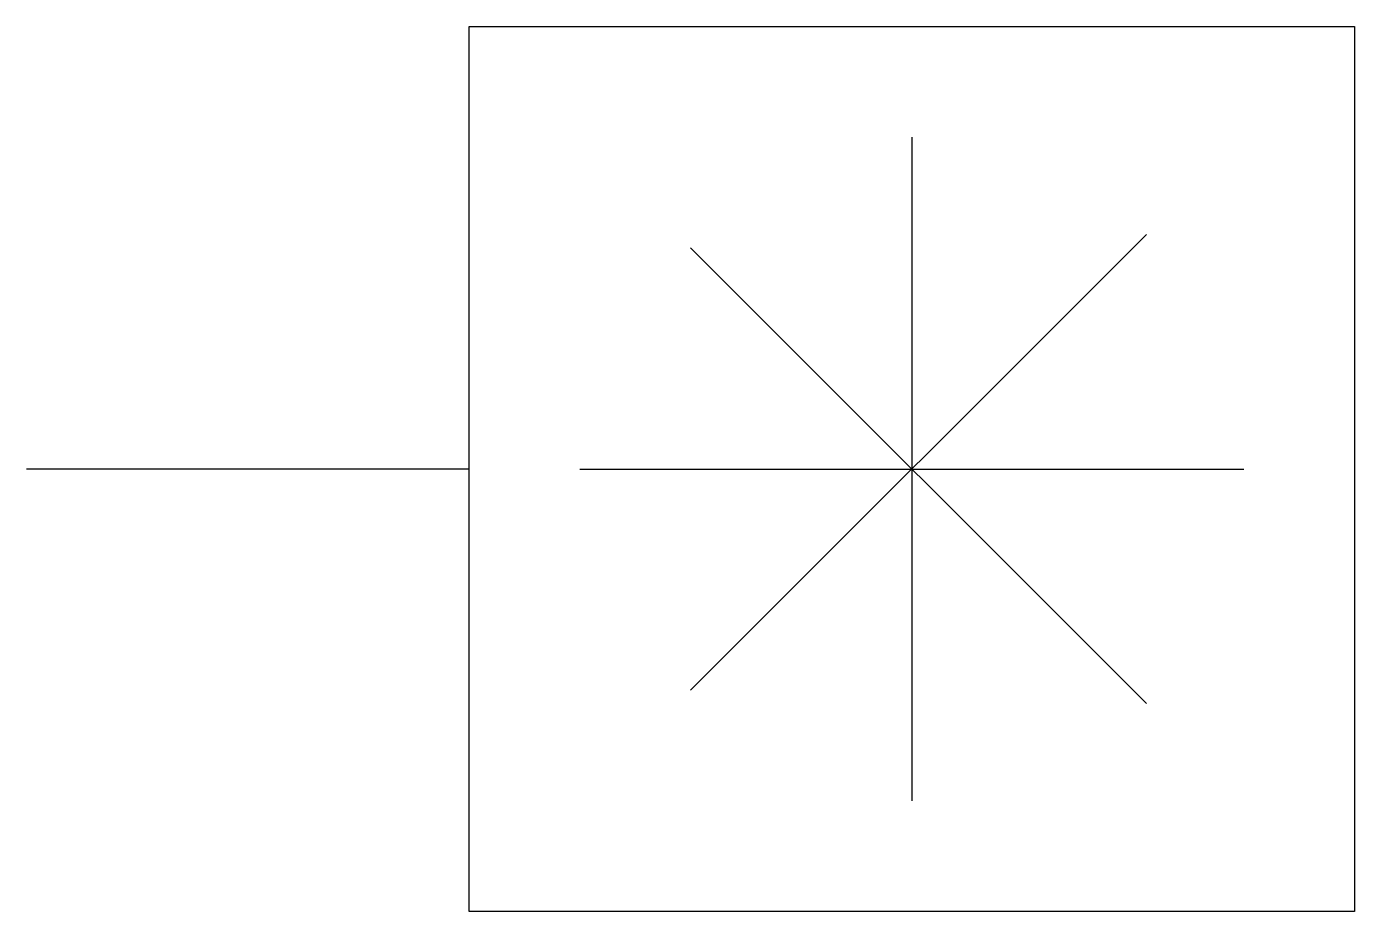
# Model space of a CAD drawing. Extents: x 650 to 680, y 180 to 200.
import ezdxf

# ---------------------------------------------------------------- set-up
doc = ezdxf.new("R2010")
doc.units = 0
doc.header["$LTSCALE"] = 20
doc.header["$MEASUREMENT"] = 0
doc.layers.get('0').update_dxf_attribs({"linetype": 'CONTINUOUS'})

msp = doc.modelspace()

# ---------------------------------------------------------------- linework, layer by layer
for p, q in [((660, 180), (660, 200)), ((660, 200), (680, 200)), ((680, 200), (680, 180)), ((670, 197.5), (670, 182.5)), ((665, 185), (675.303, 195.303)), ((665, 195), (675.303, 184.697)), ((660, 190), (650, 190)), ((662.5, 190), (677.5, 190)), ((680, 180), (660, 180))]:
    msp.add_line(p, q)

doc.saveas('drawing.dxf')
